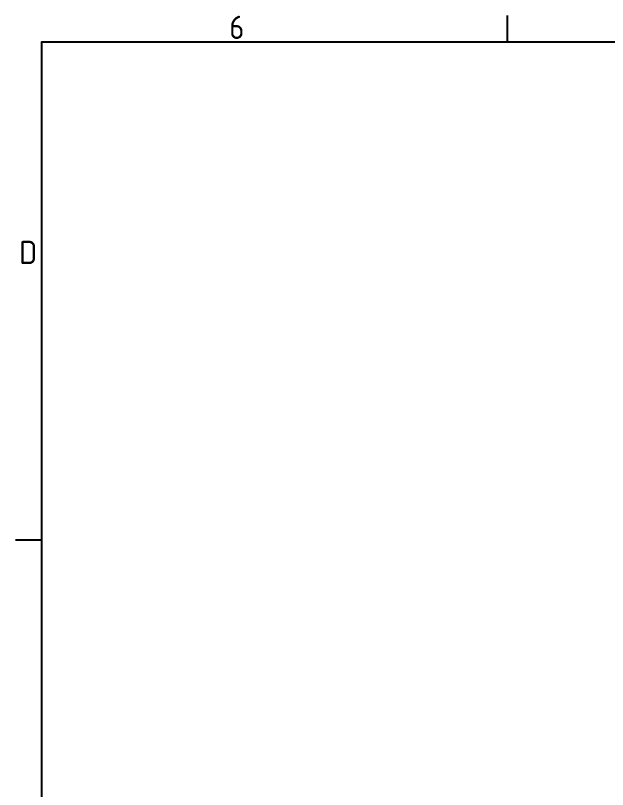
# Model space of a CAD drawing. Header units: millimetres. Extents: x 0 to 630, y 0 to 446.
# Drawn here: x 9.9 to 124.3, y 285.9 to 435.6 of the extents above; entities that cross this region are included whole.
import ezdxf

# ---------------------------------------------------------------- set-up
doc = ezdxf.new("R2010")
doc.units = ezdxf.units.MM
doc.header["$LTSCALE"] = 1.5
doc.layers.get('0').update_dxf_attribs({"color": 3, "lineweight": 25, "true_color": 0x00ff00})
doc.layers.add('경계(ISO)', color=7, linetype='Continuous', lineweight=25)
doc.styles.add('문자 텍스트_PSTEK_POSCO', font='isocp.shx')

# ---------------------------------------------------------------- blocks, each defined once
blk = doc.blocks.new('경계 Default Border')
at = {"layer": '경계(ISO)'}
for p, q in [((70, 287), (70, 290.4)), ((10, 222.75), (6.6, 222.75))]:
    blk.add_line(p, q, dxfattribs=at)
at = {"layer": '경계(ISO)', "flags": 128}
blk.add_lwpolyline([(10, 10), (10, 287), (410, 287), (410, 10), (10, 10)], dxfattribs=at)
at = {"layer": '경계(ISO)', "color": 2, "true_color": 0xffff00, "char_height": 3, "attachment_point": 7, "style": '문자 텍스트_PSTEK_POSCO'}
for s, insert in [('6', (34.145, 287.371)), ('D', (7.078, 258.346))]:
    blk.add_mtext(s, dxfattribs=dict(at, insert=insert))

msp = doc.modelspace()

# ---------------------------------------------------------------- block references
at = {"xscale": 1.5, "yscale": 1.5, "zscale": 1.5}
msp.add_blockref('경계 Default Border', (0, 0), dxfattribs=at)

doc.saveas('drawing.dxf')
